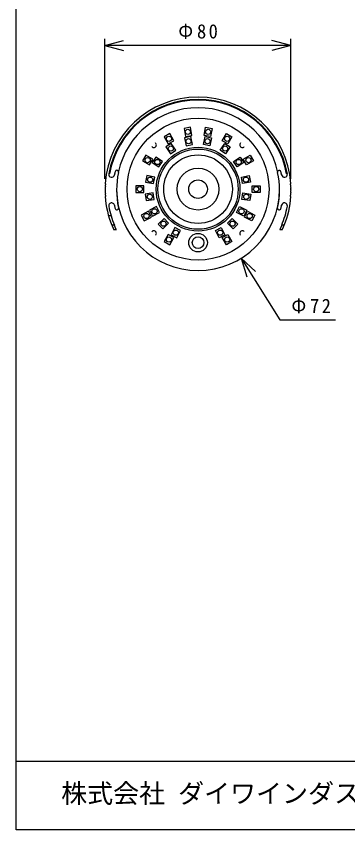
# Model space of a CAD drawing. Units: millimetres on the paper. Extents: x -142 to 142, y -98 to 91.
# Drawn here: x -141.8 to -90.8, y -98.3 to 27 of the extents above; entities that cross this region are included whole.
import ezdxf
from ezdxf.enums import TextEntityAlignment as Align

# ---------------------------------------------------------------- set-up
doc = ezdxf.new("R2010")
doc.units = ezdxf.units.MM
for name, color, linetype in [('0-0_0', 4, 'Continuous'), ('0-1_外形線', 4, 'Continuous'), ('0-5_枠', 4, 'Continuous'), ('0-6_AM_5', 4, 'Continuous'), ('0-E_レイヤー', 4, 'Continuous'), ('1-6_Hidden', 4, 'Continuous')]:
    doc.layers.add(name, color=color, linetype=linetype)
doc.styles.add('ＭＳ ゴシック', font='')
doc.styles.get('ＭＳ ゴシック').set_extended_font_data('MS Gothic')

msp = doc.modelspace()

# ---------------------------------------------------------------- linework, layer by layer
at = {"layer": '0-0_0'}
for p, q in [((-128.176, 22.538), (-125.278, 23.314)), ((-99.55, 22.538), (-102.447, 23.314)), ((-128.176, 22.538), (-125.278, 21.761)), ((-99.55, 22.538), (-102.447, 21.761)), ((-127.467, 2.733), (-127.572, 2.752)), ((-100.079, 2.752), (-100.185, 2.733)), ((-126.708, -5.154), (-127.096, -5.154)), ((-126.797, -5.836), (-126.4, -5.836)), ((-101.251, -5.836), (-100.854, -5.836)), ((-100.556, -5.154), (-100.943, -5.154)), ((-107.178, -10.251), (-104.984, -12.297)), ((-107.178, -10.251), (-106.302, -13.12))]:
    msp.add_line(p, q, dxfattribs=at)
for points in [[(-127.096, -5.154), (-127.09, -5.168), (-127.085, -5.181), (-127.08, -5.193), (-127.075, -5.204), (-127.071, -5.215), (-127.067, -5.226), (-127.062, -5.236), (-127.058, -5.247), (-127.053, -5.259), (-127.047, -5.272), (-127.042, -5.286), (-127.035, -5.3), (-127.029, -5.315), (-127.023, -5.331), (-127.016, -5.346), (-127.01, -5.362), (-127.003, -5.377), (-126.997, -5.391), (-126.991, -5.405), (-126.985, -5.419), (-126.98, -5.432), (-126.974, -5.444), (-126.969, -5.456), (-126.964, -5.468), (-126.959, -5.48), (-126.954, -5.491), (-126.949, -5.503), (-126.944, -5.514), (-126.939, -5.525), (-126.934, -5.536), (-126.929, -5.547), (-126.924, -5.558), (-126.92, -5.568), (-126.916, -5.577), (-126.912, -5.585), (-126.908, -5.593), (-126.905, -5.6), (-126.903, -5.606), (-126.9, -5.612)], [(-126.9, -5.612), (-126.898, -5.618), (-126.895, -5.623), (-126.893, -5.628), (-126.89, -5.633), (-126.888, -5.639), (-126.885, -5.645)], [(-126.885, -5.645), (-126.882, -5.651), (-126.88, -5.657), (-126.877, -5.662), (-126.875, -5.667), (-126.873, -5.672), (-126.871, -5.677), (-126.869, -5.681), (-126.867, -5.686), (-126.865, -5.69), (-126.863, -5.694), (-126.861, -5.699), (-126.859, -5.703), (-126.857, -5.707), (-126.855, -5.711), (-126.854, -5.715), (-126.852, -5.718), (-126.85, -5.722), (-126.848, -5.726), (-126.847, -5.729), (-126.845, -5.733), (-126.844, -5.736), (-126.842, -5.739), (-126.841, -5.742), (-126.839, -5.746), (-126.838, -5.749), (-126.836, -5.752), (-126.835, -5.756), (-126.833, -5.76), (-126.831, -5.763), (-126.829, -5.767), (-126.828, -5.771), (-126.826, -5.775), (-126.824, -5.779), (-126.822, -5.783), (-126.82, -5.787), (-126.818, -5.792), (-126.816, -5.796), (-126.814, -5.8), (-126.812, -5.805)], [(-126.812, -5.805), (-126.81, -5.809), (-126.807, -5.814), (-126.805, -5.819), (-126.803, -5.825), (-126.8, -5.83), (-126.797, -5.836)], [(-126.646, -5.301), (-126.652, -5.286), (-126.658, -5.272), (-126.664, -5.259), (-126.669, -5.248), (-126.674, -5.236), (-126.678, -5.226), (-126.683, -5.215), (-126.687, -5.204), (-126.692, -5.193), (-126.697, -5.181), (-126.702, -5.168), (-126.708, -5.154)], [(-126.476, -5.677), (-126.478, -5.672), (-126.481, -5.667), (-126.483, -5.662), (-126.486, -5.657), (-126.488, -5.651), (-126.491, -5.645), (-126.494, -5.639), (-126.496, -5.633), (-126.499, -5.628), (-126.501, -5.623), (-126.504, -5.618), (-126.506, -5.612), (-126.509, -5.607), (-126.512, -5.601), (-126.515, -5.594), (-126.518, -5.586), (-126.522, -5.577), (-126.527, -5.568), (-126.531, -5.558), (-126.536, -5.548), (-126.541, -5.537), (-126.546, -5.526), (-126.551, -5.515), (-126.556, -5.503), (-126.562, -5.492), (-126.567, -5.48), (-126.572, -5.469), (-126.577, -5.457), (-126.583, -5.445), (-126.588, -5.432), (-126.594, -5.419), (-126.6, -5.406), (-126.606, -5.392), (-126.613, -5.377), (-126.619, -5.362), (-126.626, -5.347), (-126.633, -5.331), (-126.639, -5.316), (-126.646, -5.301)], [(-126.4, -5.836), (-126.403, -5.83), (-126.406, -5.825), (-126.408, -5.819), (-126.411, -5.814), (-126.413, -5.809), (-126.415, -5.805), (-126.418, -5.8), (-126.42, -5.796), (-126.422, -5.792), (-126.424, -5.787), (-126.426, -5.783), (-126.428, -5.779), (-126.43, -5.775), (-126.432, -5.771), (-126.434, -5.767), (-126.435, -5.763), (-126.437, -5.76), (-126.439, -5.756), (-126.44, -5.753), (-126.442, -5.749), (-126.444, -5.746), (-126.445, -5.742), (-126.447, -5.739), (-126.448, -5.736), (-126.45, -5.733), (-126.452, -5.729), (-126.453, -5.726), (-126.455, -5.722), (-126.457, -5.718), (-126.458, -5.715), (-126.46, -5.711), (-126.462, -5.707), (-126.464, -5.703), (-126.466, -5.699), (-126.468, -5.694), (-126.47, -5.69), (-126.472, -5.686), (-126.474, -5.681), (-126.476, -5.677)], [(-101.236, -5.805), (-101.238, -5.809), (-101.241, -5.814), (-101.243, -5.819), (-101.246, -5.825), (-101.248, -5.83), (-101.251, -5.836)], [(-101.161, -5.645), (-101.163, -5.651), (-101.166, -5.657), (-101.168, -5.662), (-101.171, -5.667), (-101.173, -5.672), (-101.175, -5.677), (-101.177, -5.681), (-101.18, -5.686), (-101.182, -5.69), (-101.184, -5.694), (-101.186, -5.699), (-101.188, -5.703), (-101.189, -5.707), (-101.191, -5.711), (-101.193, -5.715), (-101.195, -5.718), (-101.197, -5.722), (-101.198, -5.726), (-101.2, -5.729), (-101.202, -5.733), (-101.203, -5.736), (-101.205, -5.739), (-101.206, -5.742), (-101.208, -5.746), (-101.21, -5.749), (-101.211, -5.753), (-101.213, -5.756), (-101.214, -5.76), (-101.216, -5.763), (-101.218, -5.767), (-101.22, -5.771), (-101.222, -5.775), (-101.224, -5.779), (-101.226, -5.783), (-101.228, -5.787), (-101.23, -5.792), (-101.232, -5.796), (-101.234, -5.8), (-101.236, -5.805)], [(-101.145, -5.612), (-101.148, -5.618), (-101.15, -5.623), (-101.153, -5.628), (-101.155, -5.633), (-101.158, -5.639), (-101.161, -5.645)], [(-100.943, -5.154), (-100.949, -5.168), (-100.955, -5.181), (-100.96, -5.193), (-100.964, -5.204), (-100.969, -5.215), (-100.974, -5.226), (-100.978, -5.236), (-100.983, -5.247), (-100.988, -5.259), (-100.994, -5.272), (-101, -5.286), (-101.006, -5.301), (-101.012, -5.316), (-101.019, -5.331), (-101.026, -5.347), (-101.032, -5.362), (-101.039, -5.377), (-101.045, -5.392), (-101.052, -5.406), (-101.058, -5.419), (-101.063, -5.432), (-101.069, -5.445), (-101.074, -5.457), (-101.08, -5.469), (-101.085, -5.48), (-101.09, -5.492), (-101.095, -5.503), (-101.1, -5.515), (-101.106, -5.526), (-101.111, -5.537), (-101.116, -5.548), (-101.12, -5.558), (-101.125, -5.568), (-101.129, -5.577), (-101.133, -5.586), (-101.137, -5.594), (-101.14, -5.601), (-101.143, -5.607), (-101.145, -5.612)], [(-100.854, -5.836), (-100.852, -5.83), (-100.849, -5.825), (-100.847, -5.819), (-100.844, -5.814), (-100.842, -5.809), (-100.84, -5.805), (-100.838, -5.8), (-100.836, -5.796), (-100.834, -5.792), (-100.832, -5.787), (-100.83, -5.783), (-100.828, -5.779), (-100.826, -5.775), (-100.824, -5.771), (-100.822, -5.767), (-100.82, -5.763), (-100.819, -5.76), (-100.817, -5.756), (-100.815, -5.752), (-100.814, -5.749), (-100.812, -5.746), (-100.811, -5.742), (-100.809, -5.739), (-100.808, -5.736), (-100.806, -5.733), (-100.805, -5.729), (-100.803, -5.726), (-100.801, -5.722), (-100.8, -5.718), (-100.798, -5.715), (-100.796, -5.711), (-100.794, -5.707), (-100.793, -5.703), (-100.791, -5.699), (-100.789, -5.694), (-100.787, -5.69), (-100.785, -5.686), (-100.783, -5.681), (-100.781, -5.677)], [(-100.781, -5.677), (-100.779, -5.672), (-100.776, -5.667), (-100.774, -5.662), (-100.772, -5.657), (-100.769, -5.651), (-100.766, -5.645), (-100.764, -5.639), (-100.761, -5.633), (-100.759, -5.628), (-100.756, -5.623), (-100.754, -5.618), (-100.752, -5.612), (-100.749, -5.606), (-100.746, -5.6), (-100.743, -5.593), (-100.74, -5.585), (-100.736, -5.577), (-100.732, -5.568), (-100.727, -5.558), (-100.723, -5.547), (-100.718, -5.536), (-100.713, -5.525), (-100.708, -5.514), (-100.703, -5.503), (-100.698, -5.491), (-100.693, -5.48), (-100.688, -5.468), (-100.683, -5.456), (-100.677, -5.444), (-100.672, -5.432), (-100.666, -5.419), (-100.661, -5.405), (-100.655, -5.391), (-100.648, -5.377), (-100.642, -5.362), (-100.635, -5.346), (-100.629, -5.331), (-100.622, -5.315), (-100.616, -5.3)], [(-100.616, -5.3), (-100.61, -5.286), (-100.604, -5.272), (-100.599, -5.259), (-100.594, -5.247), (-100.589, -5.236), (-100.585, -5.226), (-100.581, -5.215), (-100.576, -5.204), (-100.572, -5.193), (-100.567, -5.181), (-100.561, -5.168), (-100.556, -5.154)]]:
    msp.add_lwpolyline(points, dxfattribs=at)
for radius in [10.927, 6.18, 5.284, 3.224, 1.433]:
    msp.add_circle((-113.826, 0.395), radius, dxfattribs=at)
for centre, radius, start, end in [((-113.826, 0.254), 14.33, 4.01305, 175.98695), ((-113.826, 0.254), 13.972, 10.30034, 169.69966), ((-113.826, 0.254), 13.972, 10.30034, 169.69966), ((-113.826, 0.254), 13.864, 10.30034, 169.69966), ((-113.826, 0.395), 12.539, 12.45851, 167.5526), ((-127.132, 2.672), 0.448, 169.69966, 349.69966), ((-113.826, 0.254), 13.076, 167.47983, 169.69966), ((-126.329, 3.031), 0.269, 347.47983, 167.47983), ((-113.826, 0.254), 12.539, 167.47983, 192.52017), ((-101.323, 3.031), 0.269, 12.52017, 192.52017), ((-113.826, 0.254), 12.539, 347.47983, 12.52017), ((-113.826, 0.254), 13.076, 10.30034, 12.52017), ((-100.52, 2.672), 0.448, 190.30034, 10.30034), ((-128.128, 1.15), 0.107, 300.58275, 86.20181), ((-99.524, 1.15), 0.107, 93.79819, 239.41725), ((-128.036, 0.254), 0.107, 123.52364, 236.43246), ((-128.031, 0.609), 0.107, 122.12039, 235.05817), ((-128.018, 0.965), 0.107, 120.58275, 233.68483), ((-128.155, 0.433), 0.107, 303.52364, 55.05817), ((-128.155, 0.075), 0.107, 304.95122, 56.43246), ((-128.146, 0.792), 0.107, 302.12039, 53.68483), ((-113.826, 0.395), 12.539, 180.3383, 359.66139), ((-99.506, 0.792), 0.107, 126.31517, 237.87961), ((-99.497, 0.433), 0.107, 124.94183, 236.47636), ((-99.497, 0.075), 0.107, 123.56754, 235.04878), ((-99.633, 0.965), 0.107, 306.31517, 59.41725), ((-99.62, 0.609), 0.107, 304.94183, 57.87961), ((-99.616, 0.254), 0.107, 303.56754, 56.47636), ((-128.032, -0.101), 0.107, 124.95122, 237.91409), ((-128.017, -0.456), 0.108, 126.55083, 239.24199), ((-128.128, -0.641), 0.108, 273.79886, 59.24199), ((-113.826, 0.254), 14.33, 184.0144, 202.1732), ((-128.146, -0.283), 0.107, 306.55083, 57.91409), ((-113.826, 0.254), 14.33, 337.8268, 355.9856), ((-99.524, -0.641), 0.108, 120.75801, 266.20114), ((-99.506, -0.283), 0.107, 122.08591, 233.44917), ((-99.634, -0.456), 0.108, 300.75801, 53.44917), ((-99.62, -0.101), 0.107, 302.08591, 55.04878), ((-127.132, -2.164), 0.448, 10.30034, 190.30034), ((-113.826, 0.254), 13.972, 190.30034, 202.77324), ((-113.826, 0.254), 13.076, 190.30034, 192.52017), ((-126.329, -2.522), 0.269, 192.52017, 12.52017), ((-101.323, -2.522), 0.269, 167.47983, 347.47983), ((-113.826, 0.254), 13.076, 347.47983, 349.69966), ((-100.52, -2.164), 0.448, 349.69966, 169.69966), ((-113.826, 0.254), 13.972, 337.22676, 349.69966)]:
    msp.add_arc(centre, radius, start, end, dxfattribs=at)
at = {"layer": '0-1_外形線'}
for points in [[(-118.183, 8.945), (-119.052, 8.443), (-118.425, 7.357), (-117.556, 7.859)], [(-114.996, 9.919), (-115.984, 9.745), (-115.766, 8.51), (-114.778, 8.684)], [(-112.656, 9.919), (-111.668, 9.745), (-111.885, 8.51), (-112.873, 8.684)], [(-109.469, 8.945), (-108.6, 8.443), (-109.227, 7.357), (-110.095, 7.859)], [(-115.663, 7.061), (-114.679, 7.256), (-114.924, 8.486), (-115.908, 8.29)], [(-111.988, 7.061), (-112.972, 7.256), (-112.728, 8.486), (-111.744, 8.29)], [(-118.074, 5.85), (-117.24, 6.407), (-117.937, 7.45), (-118.771, 6.893)], [(-109.577, 5.85), (-110.411, 6.407), (-109.715, 7.45), (-108.881, 6.893)], [(-121.874, 5.62), (-122.376, 4.752), (-121.29, 4.125), (-120.788, 4.994)], [(-119.839, 3.809), (-119.281, 4.643), (-120.324, 5.34), (-120.881, 4.506)], [(-107.813, 3.809), (-108.37, 4.643), (-107.328, 5.34), (-106.771, 4.506)], [(-105.777, 5.62), (-105.276, 4.752), (-106.362, 4.125), (-106.863, 4.994)], [(-120.687, 1.248), (-120.492, 2.232), (-121.722, 2.476), (-121.917, 1.493)], [(-106.964, 1.248), (-107.16, 2.232), (-105.93, 2.476), (-105.734, 1.493)], [(-123.409, 0.896), (-123.409, -0.107), (-122.155, -0.107), (-122.155, 0.896)], [(-104.243, 0.896), (-104.243, -0.107), (-105.496, -0.107), (-105.496, 0.896)], [(-121.954, -0.385), (-121.797, -1.376), (-120.559, -1.18), (-120.716, -0.189)], [(-105.697, -0.385), (-105.854, -1.376), (-107.093, -1.18), (-106.936, -0.189)], [(-121.315, -2.859), (-120.86, -3.752), (-119.743, -3.183), (-120.198, -2.289)], [(-106.336, -2.859), (-106.792, -3.752), (-107.909, -3.183), (-107.453, -2.289)], [(-122.558, -3.586), (-122.095, -4.475), (-120.982, -3.896), (-121.446, -3.007)], [(-105.094, -3.586), (-105.557, -4.475), (-106.669, -3.896), (-106.206, -3.007)], [(-119.943, -5.014), (-119.234, -5.723), (-118.348, -4.837), (-119.057, -4.127)], [(-107.708, -5.014), (-108.417, -5.723), (-109.304, -4.837), (-108.595, -4.127)], [(-117.973, -6.64), (-117.079, -7.095), (-116.51, -5.978), (-117.404, -5.522)], [(-109.679, -6.64), (-110.573, -7.095), (-111.142, -5.978), (-110.248, -5.522)], [(-119.052, -7.654), (-118.183, -8.156), (-117.556, -7.07), (-118.425, -6.568)], [(-108.6, -7.654), (-109.469, -8.156), (-110.095, -7.07), (-109.227, -6.568)]]:
    msp.add_lwpolyline(points, close=True, dxfattribs=at)
for centre, radius in [((-115.381, 9.215), 0.401), ((-112.271, 9.215), 0.401), ((-118.304, 8.151), 0.401), ((-115.294, 7.773), 0.401), ((-112.358, 7.773), 0.401), ((-109.348, 8.151), 0.401), ((-113.826, 0.395), 6.449), ((-118.005, 6.65), 0.401), ((-109.646, 6.65), 0.401), ((-121.582, 4.873), 0.401), ((-106.069, 4.873), 0.401), ((-120.081, 4.574), 0.401), ((-107.57, 4.574), 0.401), ((-121.204, 1.862), 0.401), ((-106.447, 1.862), 0.401), ((-122.782, 0.395), 0.401), ((-104.87, 0.395), 0.401), ((-121.256, -0.782), 0.401), ((-106.395, -0.782), 0.401), ((-121.77, -3.741), 0.401), ((-120.529, -3.021), 0.401), ((-107.123, -3.021), 0.401), ((-105.882, -3.741), 0.401), ((-119.146, -4.925), 0.401), ((-108.506, -4.925), 0.401), ((-117.241, -6.309), 0.401), ((-110.41, -6.309), 0.401), ((-118.304, -7.362), 0.401), ((-113.826, -7.845), 1.433), ((-113.826, -7.845), 0.896), ((-109.348, -7.362), 0.401)]:
    msp.add_circle(centre, radius, dxfattribs=at)
for centre, start, end in [((-120.633, 7.201), 219.37909, 50.62091), ((-107.019, 7.201), 129.37909, 320.62091), ((-120.633, -6.412), 309.37909, 140.62091), ((-107.019, -6.412), 39.37909, 230.62091)]:
    msp.add_arc(centre, 0.394, start, end, dxfattribs=at)
at = {"layer": '0-5_枠'}
for p, q in [((-141.803, -98.28), (-141.803, 91.405)), ((141.803, -87.795), (-141.803, -87.791)), ((141.803, -98.28), (-141.803, -98.28))]:
    msp.add_line(p, q, dxfattribs=at)
at = {"layer": '0-6_AM_5'}
for p, q in [((-128.176, 2.003), (-128.176, 23.538)), ((-99.55, 2.003), (-99.55, 23.538)), ((-99.55, 22.538), (-128.176, 22.538)), ((-107.178, -10.251), (-101.241, -19.757)), ((-101.241, -19.757), (-92.67, -19.757))]:
    msp.add_line(p, q, dxfattribs=at)
at = {"layer": '1-6_Hidden'}
msp.add_line((-127.603, -3.687), (-127.23, -3.687), dxfattribs=at)

# ---------------------------------------------------------------- texts
at = {"layer": '0-6_AM_5', "char_height": 2.199, "attachment_point": 7, "style": 'ＭＳ ゴシック'}
for s, insert in [('\\T1.26;\\W0.95;Φ80', (-116.863, 23.538)), ('\\T1.26;\\W0.95;Φ72', (-99.455, -18.757))]:
    msp.add_mtext(s, dxfattribs=dict(at, insert=insert))
at = {"layer": '0-E_レイヤー', "style": 'ＭＳ ゴシック'}
msp.add_text('株式会社 ダイワインダストリ', height=2.933, dxfattribs=at).set_placement((-134.895, -95.032), align=Align.BOTTOM_LEFT)

doc.saveas('drawing.dxf')
